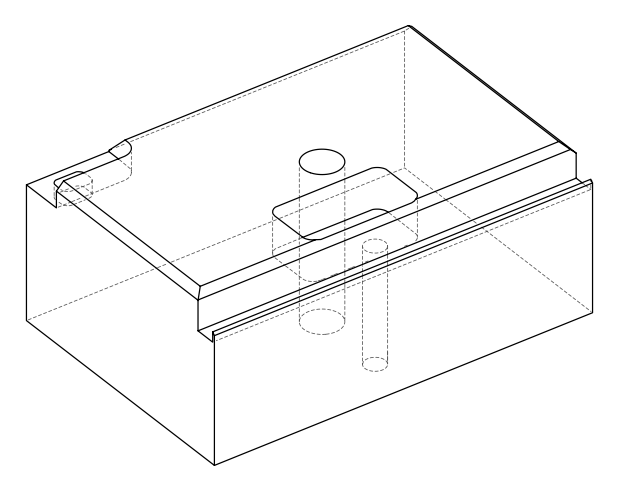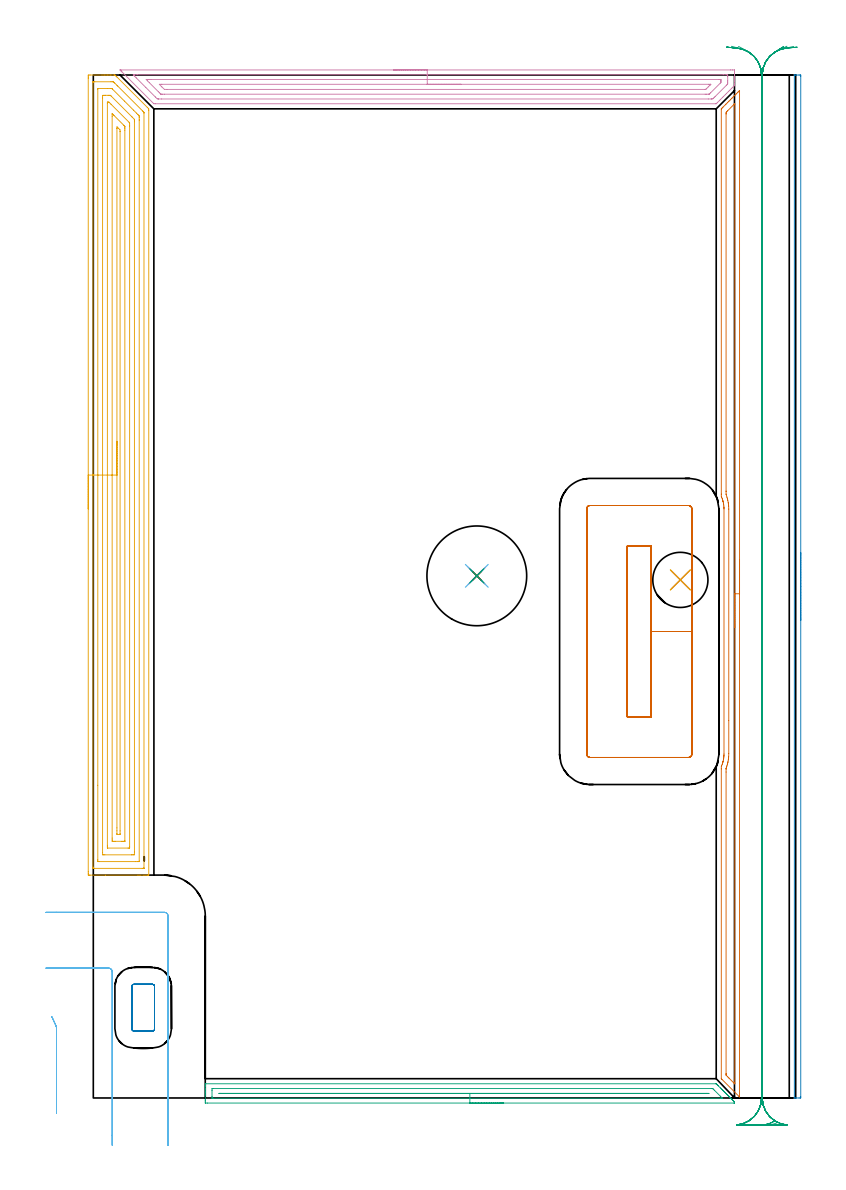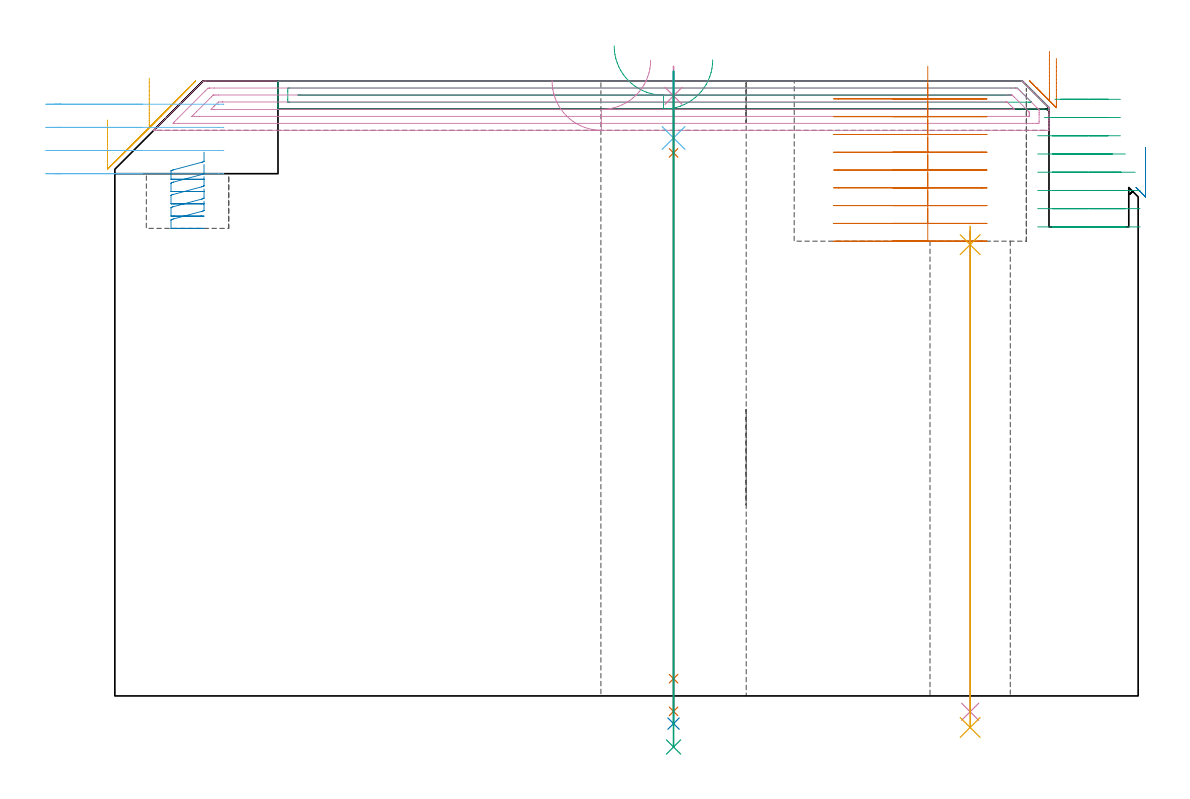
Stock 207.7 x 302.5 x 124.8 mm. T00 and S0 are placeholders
(PLAN: 17 operations, 11 tool changes, 53.6 min)
(1 AREA_MILL | FG_CHAMFER_SURFACE | UGT0205_001 | 4.88 min | 13662 mm3)
(2 AREA_MILL_1 | FG_CHAMFER_SURFACE_1 | UGT0205_001 | 2.57 min | 57501 mm3)
(3 AREA_MILL_2 | FG_CHAMFER_SURFACE_2 | UGT0205_001 | 3.84 min | 2543 mm3)
(4 AREA_MILL_3 | FG_CHAMFER_SURFACE_3 | UGT0205_001 | 5.83 min | 9369 mm3)
(5 AREA_MILL_4 | FG_CHAMFER_SURFACE_4 | UGT0205_001 | 13.34 min | 38522 mm3)
(6 MILL_CORNER_NOTCH_RECTANGULAR | CORNER_NOTCH_RECTANGULAR | UGT0201_105 | Follow Part, ap 5.5, ae 75% | 1.89 min | 39140 mm3)
(7 MILL_RECTANGULAR_POCKET | POCKET_RECTANGULAR_STRAIGHT | NXT0201_012 | Follow Part, ap 4, ae 75% | 7.03 min | 136273 mm3)
(8 MILL_RECTANGULAR_POCKET_1 | POCKET_RECTANGULAR_STRAIGHT_1 | NXT0201_013 | Follow Part, ap 2.5, ae 75% | 0.84 min | 4115 mm3)
(9 MILL_RECTANGULAR_SLOT | SLOT_RECTANGULAR | NXT0201_012 | Follow Part, ap 4, ae 75% | 10.78 min | 91145 mm3)
(10 SPOT_DRILL | STEP1HOLE | NXT0321_9005460120000 | 0.05 min | 182 mm3)
(11 SPOT_DRILL_1 | STEP1HOLE_1 | NXT0321_9005460120000 | 0.04 min | 11 mm3)
(12 DRILL_BLIND_HOLE_INTO_CENTER | STEP1HOLE | UGT0301_196 | 0.06 min | 357 mm3)
(13 GUN_DRILL_THROUGH_HOLE | STEP1HOLE | UGT0307_003 | 0.58 min | 4400 mm3)
(14 SPADE_DRILL_TO_ENLARGE_THROUGH_HOLE | STEP1HOLE | UGT0306_009 | 0.53 min | 28562 mm3)
(15 DRILL_TO_ENLARGE_THROUGH_HOLE | STEP1HOLE | UGT0301_394 | 0.55 min | 51762 mm3)
(16 DRILL_THROUGH_HOLE_INTO_CENTER | STEP1HOLE_1 | NXT0301_065 | 0.4 min | 6367 mm3)
(17 DRILL_TO_ENLARGE_THROUGH_HOLE_1 | STEP1HOLE_1 | UGT0301_287 | 0.41 min | 12849 mm3)
(TOOL UGT0205_001 | Chamfer Mill 20 x 3 x 45 deg. | D20 FL50 Z2)
(TOOL UGT0201_105 | End Mill 22 mm | D22 FL25 Z2)
(TOOL NXT0201_012 | ENDMILL 16mm [2P460-1600-NA 1630] | D16 FL38 Z6)
(TOOL NXT0201_013 | ENDMILL 10mm | D10 FL30 Z4)
(TOOL NXT0321_9005460120000 | NC Spot Drill, 142deg, 12mm, Carbide, Uncoated | D12 PA142 FL30 Z2)
(TOOL UGT0301_196 | Twist Drill 7.7 mm | D7.7 PA118 FL73 Z2)
(TOOL UGT0307_003 | Gun Drill 7 mm | D7 PA130 FL24 Z1)
(TOOL UGT0306_009 | Spade Drill 18.5mm | D18.5 PA132 FL10 Z2)
(TOOL UGT0301_394 | Twist Drill 29.5 mm | D29.5 PA118 FL165 Z2)
(TOOL NXT0301_065 | Carbide Drill 9.4mm [860.1-0940-075A1-MM 2214] | D9.4 PA140 FL98 Z2)
(TOOL UGT0301_287 | Twist Drill 16.3 mm | D16.3 PA118 FL125 Z2)
(OP 1 AREA_MILL)
G17 G21 G94 G90
T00 M6
G54
G17 G0 G90 X191.1 Y159.1 S1061 M3
G43 Z134.8 H0
Z129.4
G94 G1 Y159.062 Z128.528 F250.
Y158.948 Z127.664
Y158.759 Z126.812
Y158.497 Z125.98
Y158.163 Z125.174
Y157.76 Z124.4
Y157.291 Z123.664
Y156.76 Z122.972
Y156.171 Z122.329
Y155.528 Z121.74
Y154.836 Z121.208
Y154.1 Z120.74
Y153.326 Z120.337
Y152.52 Z120.003
Y151.688 Z119.741
Y150.836 Z119.552
Y149.972 Z119.438
Y149.1 Z119.4
X191.099 Y0.463 Z119.401
Y0.439
X191.094 Y0.317 Z119.404
X191.053 Y0.354 Z119.446
X190.937 Y0.463 Z119.561
X185.88 Y5.52 Z124.619
X185.714 Y5.69 Z124.78
X185.704 Y5.705 Z124.789
X185.7 Y5.819 Z124.8
Y97.322
X185.703 Y97.988 Z124.788
X185.741 Y98.093 Z124.756
X185.805 Y98.247 Z124.693
X185.973 Y98.691 Z124.526
X186.12 Y99.139 Z124.378
X186.151 Y99.253 Z124.348
X186.19 Y99.398 Z124.308
X186.23 Y99.554 Z124.265
X186.238 Y99.584 Z124.257
X186.336 Y100.031 Z124.159
X186.407 Y100.447 Z124.092
X186.461 Y100.864 Z124.039
Y100.867
X186.48 Y101.271 Z124.012
X186.487 Y101.369 Z124.009
X186.499 Y101.704 Z124.001
Y174.192 Z124.
X186.492 Y174.423 Z124.007
X186.487 Y174.527 Z124.008
X186.48 Y174.643 Z124.013
X186.461 Y175.036 Z124.039
X186.407 Y175.451 Z124.091
X186.337 Y175.865 Z124.158
X186.333 Y175.881 Z124.161
X186.235 Y176.328 Z124.259
X186.213 Y176.416 Z124.285
X186.19 Y176.504 Z124.309
X186.162 Y176.607 Z124.337
X186.121 Y176.757 Z124.376
X185.97 Y177.219 Z124.53
X185.806 Y177.649 Z124.691
X185.798 Y177.667 Z124.698
X185.74 Y177.812 Z124.756
X185.702 Y177.912 Z124.787
X185.7 Y178.56 Z124.8
Y292.381
X185.704 Y292.496 Z124.789
X185.714 Y292.51 Z124.78
X185.88 Y292.681 Z124.619
X186.027 Y292.827 Z124.472
X186.19 Y292.991 Z124.307
X186.92 Y293.72 Z123.579
X187.074 Y293.875 Z123.423
X187.514 Y294.314 Z122.986
X187.812 Y294.613 Z122.687
X187.958 Y294.76 Z122.539
X188.377 Y295.177 Z122.123
X188.4 Y295.2 Z122.1
X188.705 Y295.505 Z121.794
X188.842 Y295.644 Z121.654
X189.237 Y296.037 Z121.263
X189.334 Y296.134 Z121.166
X189.597 Y296.398 Z120.901
X189.726 Y296.528 Z120.77
X190.097 Y296.897 Z120.403
X190.244 Y297.044 Z120.255
X190.49 Y297.291 Z120.008
X190.61 Y297.412 Z119.886
X190.956 Y297.756 Z119.544
X191.053 Y297.853 Z119.447
X191.088 Y297.886 Z119.412
X191.096 Y297.887 Z119.403
X191.1 Y297.886 Z119.4
Y149.1
X189.686 Z120.814
Y4.48
X189.684 Y4.302 Z120.816
X189.681 Y4.214 Z120.819
X189.68 Y4.186 Z120.82
X189.658 Y4.204 Z120.842
X189.575 Y4.281 Z120.925
X189.37 Y4.48 Z121.13
X187.958 Y5.892 Z122.542
X187.587 Y6.265 Z122.913
X187.207 Y6.654 Z123.293
X187.121 Y6.75 Z123.379
X187.119 Y6.798 Z123.381
X187.116 Y6.904 Z123.384
X187.114 Y7.117 Z123.386
Y7.158
Y96.389
X187.115 Y97.281 Z123.385
X187.116 Y97.322 Z123.384
X187.121 Y97.427 Z123.379
X187.145 Y97.526 Z123.355
X187.203 Y97.704 Z123.297
X187.297 Y97.99 Z123.203
X187.369 Y98.215 Z123.131
X187.502 Y98.676 Z122.998
X187.611 Y99.108 Z122.889
X187.647 Y99.265 Z122.853
X187.673 Y99.395 Z122.827
X187.779 Y100.001 Z122.721
X187.802 Y100.158 Z122.698
X187.845 Y100.502 Z122.655
X187.884 Y100.949 Z122.616
X187.913 Y101.832 Z122.587
X187.914 Y111.606 Z122.586
X187.913 Y174.141 Z122.587
X187.879 Y174.989 Z122.621
X187.874 Y175.073 Z122.626
X187.832 Y175.493 Z122.668
X187.785 Y175.881 Z122.715
X187.771 Y175.976 Z122.729
X187.752 Y176.09 Z122.748
X187.614 Y176.774 Z122.886
X187.499 Y177.238 Z123.001
X187.375 Y177.667 Z123.125
X187.121 Y178.512 Z123.379
X187.12 Y178.56 Z123.38
X187.114 Y179.411 Z123.386
Y179.452
X187.115 Y291. Z123.385
Y291.042
X187.123 Y291.462 Z123.377
X187.331 Y291.675 Z123.169
X187.585 Y291.935 Z122.915
X189.459 Y293.809 Z121.041
X189.55 Y293.898 Z120.95
X189.642 Y293.985 Z120.858
X189.676 Y294.015 Z120.824
X189.685 Y293.762 Z120.815
Y293.72
X189.686 Y149.1 Z120.814
Y148.228 Z120.852
Y147.363 Z120.966
Y146.512 Z121.155
Y145.68 Z121.417
Y144.874 Z121.751
Y144.1 Z122.154
Y143.364 Z122.623
Y142.672 Z123.154
Y142.029 Z123.743
Y141.44 Z124.386
Y140.908 Z125.078
Y140.44 Z125.814
Y140.037 Z126.588
Y139.703 Z127.394
Y139.441 Z128.226
Y139.252 Z129.078
Y139.138 Z129.943
Y139.1 Z130.814
G0 Z134.8
M5
M2
(OP 2 AREA_MILL_1)
G17 G21 G94 G90
T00 M6
G54
G17 G0 G90 X209.2 Y161.25 S1061 M3
G43 Z134.8 H0
Z111.3
G94 G1 Y161.212 Z110.428 F250.
Y161.098 Z109.564
Y160.909 Z108.712
Y160.647 Z107.88
Y160.313 Z107.074
Y159.91 Z106.3
Y159.442 Z105.564
Y158.91 Z104.872
Y158.321 Z104.229
Y157.678 Z103.64
Y156.986 Z103.109
Y156.25 Z102.64
Y155.476 Z102.237
Y154.67 Z101.903
Y153.838 Z101.641
Y152.987 Z101.452
Y152.122 Z101.338
Y151.25 Z101.3
Y0.37
X209.198 Y0.179 Z101.302
X209.191 Y0.003 Z101.305
X209.047 Y0. Z101.45
X208.693 Z101.802
X207.984 Z102.516
X207.706 Z102.793
X207.326 Z103.165
X207.303 Y0.009 Z103.188
X207.3 Y0.179 Z103.2
Y302.321
X207.303 Y302.491 Z103.188
X207.326 Y302.5 Z103.165
X207.706 Z102.794
X207.984 Z102.516
X208.693 Z101.802
X209.047 Z101.449
X209.191 Y302.498 Z101.305
X209.197 Y302.321 Z101.303
X209.2 Y302.065 Z101.3
Y151.25
Y150.378 Z101.338
Y149.514 Z101.452
Y148.662 Z101.641
Y147.83 Z101.903
Y147.024 Z102.237
Y146.25 Z102.64
Y145.514 Z103.109
Y144.822 Z103.64
Y144.179 Z104.229
Y143.59 Z104.872
Y143.059 Z105.564
Y142.59 Z106.3
Y142.187 Z107.074
Y141.853 Z107.88
Y141.591 Z108.712
Y141.402 Z109.564
Y141.288 Z110.428
Y141.25 Z111.3
G0 Z134.8
M5
M2
(OP 3 AREA_MILL_2)
G17 G21 G94 G90
T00 M6
G54
G17 G0 G90 X121.35 Y-1.5 S1061 M3
G43 Z134.8 H0
Z129.1
G94 G1 X121.312 Z128.228 F250.
X121.198 Z127.364
X121.009 Z126.512
X120.747 Z125.68
X120.413 Z124.874
X120.01 Z124.1
X119.542 Z123.364
X119.01 Z122.672
X118.421 Z122.029
X117.778 Z121.44
X117.086 Z120.908
X116.35 Z120.44
X115.576 Z120.037
X114.77 Z119.703
X113.938 Z119.441
X113.087 Z119.252
X112.222 Z119.138
X111.35 Z119.1
X33.706 Y-1.499 Z119.101
X33.107 Y-1.491 Z119.105
X33.104 Y-1.486 Z119.11
X33.1 Y-0.883 Z119.713
Y-0.596 Z120.
Y0.903 Z121.498
Y1.478 Z122.074
Y1.797 Z122.393
Y2.371 Z122.967
Y2.69 Z123.285
Y3.328 Z123.927
Y3.759 Z124.359
X33.107 Y4.142 Z124.733
X33.11 Y4.197 Z124.788
X33.259 Y4.2 Z124.8
X184.086
X184.194 Y4.196 Z124.789
X184.273 Y4.129 Z124.725
X184.373 Y4.03 Z124.625
X184.532 Y3.869 Z124.467
X184.657 Y3.744 Z124.342
X184.819 Y3.583 Z124.178
X185.425 Y2.975 Z123.575
X185.713 Y2.69 Z123.285
X185.871 Y2.53 Z123.128
X185.998 Y2.403 Z123.
X186.159 Y2.243 Z122.838
X186.317 Y2.084 Z122.682
X186.445 Y1.956 Z122.553
X186.606 Y1.797 Z122.392
X186.763 Y1.638 Z122.236
X186.893 Y1.509 Z122.106
X187.052 Y1.35 Z121.945
X187.209 Y1.192 Z121.789
X187.34 Y1.062 Z121.659
X187.499 Y0.903 Z121.498
X187.656 Y0.745 Z121.343
X187.787 Y0.614 Z121.212
X187.946 Y0.457 Z121.052
X188.102 Y0.299 Z120.897
X188.234 Y0.167 Z120.765
X188.392 Y0.01 Z120.605
X188.548 Y-0.147 Z120.451
X188.681 Y-0.28 Z120.318
X188.839 Y-0.437 Z120.159
X188.994 Y-0.593 Z120.004
X189.128 Y-0.727 Z119.871
X189.286 Y-0.883 Z119.712
X189.441 Y-1.041 Z119.556
X189.531 Y-1.137 Z119.46
X189.57 Y-1.236 Z119.363
X189.596 Y-1.33 Z119.269
X189.597 Y-1.335 Z119.264
X189.593 Y-1.493 Z119.107
X189.524 Y-1.497 Z119.103
X189.441 Y-1.5 Z119.1
X111.35
Y-0.086 Z120.514
X35.491 Y-0.085 Z120.515
X35.395 Y-0.084 Z120.516
X35.204 Y-0.079 Z120.521
X35.109 Y-0.074 Z120.526
X35.106 Y-0.045 Z120.555
X35.104 Y0.01 Z120.61
X35.1 Y0.401 Z121.001
X35.102 Y2.186 Z122.786
X35.11 Y2.69 Z123.29
X35.117 Y2.779 Z123.379
X35.299 Y2.783 Z123.383
X35.395 Y2.785 Z123.385
X182.747
X183.157 Y2.779 Z123.379
X183.19 Y2.75 Z123.35
X183.256 Y2.69 Z123.29
X183.64 Y2.31 Z122.91
X185.425 Y0.526 Z121.126
X185.936 Y0.01 Z120.61
X186.008 Y-0.066 Z120.534
X186.018 Y-0.079 Z120.521
X185.935 Y-0.081 Z120.519
X185.808 Y-0.084 Z120.516
X185.616 Y-0.086 Z120.514
X185.52
X111.35
Y1.328 Z121.928
X37.742 Y1.329 Z121.929
X37.319 Y1.333 Z121.933
X37.275 Y1.336 Z121.936
X37.15 Y1.351 Z121.951
X37.234 Y1.364 Z121.964
X37.275 Y1.366 Z121.966
X37.7 Y1.371 Z121.971
X37.743
X181.43
X181.855 Y1.364 Z121.964
X182.066 Y1.349 Z121.949
X181.897 Y1.334 Z121.934
X181.855 Y1.332 Z121.932
X181.429 Y1.329 Z121.929
X111.35 Y1.328 Z121.928
X110.478 Z121.966
X109.614 Z122.08
X108.762 Z122.269
X107.93 Z122.532
X107.124 Z122.865
X106.35 Z123.268
X105.614 Z123.737
X104.922 Z124.268
X104.279 Z124.857
X103.69 Z125.501
X103.158 Z126.193
X102.69 Z126.928
X102.287 Z127.702
X101.953 Z128.508
X101.691 Z129.34
X101.502 Z130.192
X101.388 Z131.057
X101.35 Z131.928
G0 Z134.8
M5
M2
(OP 4 AREA_MILL_3)
G17 G21 G94 G90
T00 M6
G54
G17 G0 G90 X88.75 Y304. S1061 M3
G43 Z134.8 H0
Z124.8
G94 G1 X88.788 Z123.928 F250.
X88.902 Z123.064
X89.091 Z122.212
X89.353 Z121.38
X89.687 Z120.574
X90.09 Z119.8
X90.558 Z119.064
X91.09 Z118.372
X91.679 Z117.729
X92.322 Z117.14
X93.014 Z116.609
X93.75 Z116.14
X94.524 Z115.737
X95.33 Z115.403
X96.162 Z115.141
X97.014 Z114.952
X97.878 Z114.838
X98.75 Z114.8
X188.423
X188.982 Y303.998 Z114.802
X189.533 Y303.993 Z114.803
X189.592 Y303.991 Z114.805
X189.6 Y303.444 Z115.351
Y303.171 Z115.624
Y302.556 Z116.239
Y302.008 Z116.788
Y301.667 Z117.129
Y301.119 Z117.677
Y300.778 Z118.017
Y299.957 Z118.842
Y299.889 Z118.91
Y299.478 Z119.32
X189.598 Y299.444 Z119.354
X189.596 Y299.407 Z119.39
X189.577 Y299.38 Z119.418
X189.44 Y299.239 Z119.56
X188.966 Y298.766 Z120.034
X188.757 Y298.556 Z120.241
X188.091 Y297.891 Z120.909
X187.868 Y297.667 Z121.13
X187.215 Y297.015 Z121.784
X186.98 Y296.778 Z122.018
X186.34 Y296.14 Z122.66
X186.301 Y296.101 Z122.698
X186.091 Y295.889 Z122.907
X185.465 Y295.264 Z123.535
X185.408 Y295.208 Z123.592
X185.202 Y295. Z123.796
X184.589 Y294.389 Z124.411
X184.515 Y294.314 Z124.485
X184.24 Y294.043 Z124.752
X184.195 Y294.004 Z124.789
X184.068 Y294. Z124.8
X18.346
X17.899 Y294.006 Z124.792
X17.835 Y294.064 Z124.734
X8.454 Y303.444 Z115.352
X8.27 Y303.63 Z115.17
X8.221 Y303.679 Z115.121
X8.01 Y303.889 Z114.909
X7.923 Y303.98 Z114.818
X7.917 Y303.994 Z114.803
X7.923 Y303.999 Z114.799
X8.146 Y304. Z114.8
X98.75
Y302.586 Z116.214
X186.271
X187.166 Y302.585 Z116.215
X187.195 Y302.583 Z116.217
X187.59 Y302.556 Z116.244
X187.598 Y302.155 Z116.645
X187.6 Y300.778 Z118.022
X187.598 Y300.376 Z118.424
X187.59 Y299.889 Z118.911
X187.581 Y299.842 Z118.958
X187.546 Y299.802 Z118.998
X187.49 Y299.742 Z119.058
X187.417 Y299.667 Z119.133
X187.195 Y299.444 Z119.356
X183.853 Y296.103 Z122.697
X183.621 Y295.871 Z122.929
X183.405 Y295.66 Z123.14
X183.183 Y295.444 Z123.356
X182.756 Y295.416 Z123.384
X182.728 Y295.415 Z123.385
X181.865 Y295.414 Z123.386
X20.163
X19.268 Y295.416 Z123.384
X19.239 Y295.417 Z123.383
X18.917 Y295.444 Z123.356
X18.346 Y296.006 Z122.794
X15.512 Y298.837 Z119.963
X12.683 Y301.667 Z117.133
X12.092 Y302.261 Z116.539
X11.806 Y302.556 Z116.244
X12.065 Y302.583 Z116.217
X12.092 Y302.584 Z116.216
X12.955 Y302.586 Z116.214
X98.75
Y301.172 Z117.628
X185.013 Y301.171 Z117.629
X185.408 Y301.169 Z117.631
X185.539 Y301.167 Z117.633
X185.579 Y301.165 Z117.635
X185.59 Y301.096 Z117.704
X185.595 Y300.969 Z117.831
X185.598 Y300.778 Z118.022
Y300.589 Z118.211
X185.59 Y300.396 Z118.404
X185.582 Y300.293 Z118.507
X185.537 Y300.244 Z118.556
X185.408 Y300.108 Z118.692
X182.522 Y297.222 Z121.578
X182.175 Y296.884 Z121.916
X182.125 Y296.836 Z121.964
X182.032 Y296.834 Z121.966
X181.835 Y296.831 Z121.969
X181.336 Y296.829 Z121.971
X180.941 Z121.972
X21.026 Z121.971
X20.527 Y296.83 Z121.97
X20.132 Y296.833 Z121.967
X20.003 Y296.835 Z121.965
X19.964 Y296.847 Z121.953
X19.928 Y296.878 Z121.922
X19.857 Y296.946 Z121.854
X19.577 Y297.222 Z121.578
X19.239 Y297.56 Z121.24
X16.559 Y300.24 Z118.56
X16.023 Y300.778 Z118.022
X15.666 Y301.14 Z117.66
X15.65 Y301.165 Z117.635
X15.666 Y301.166 Z117.634
X16.165 Y301.17 Z117.63
X16.559 Y301.171 Z117.629
X17.057
X98.75 Y301.172 Z117.628
Y299.757 Z119.043
X181.967
X182.457 Y299.756 Z119.044
X182.535 Y299.754 Z119.046
X182.585 Y299.751 Z119.049
X182.589 Y299.749 Z119.051
X182.58 Y299.738 Z119.062
X182.489 Y299.64 Z119.16
X182.383 Y299.532 Z119.268
X182.289 Y299.437 Z119.363
X181.852 Y299. Z119.8
X181.396 Y298.547 Z120.253
X181.242 Y298.396 Z120.404
X181.116 Y298.277 Z120.523
X181.079 Y298.249 Z120.551
X181.036 Y298.247 Z120.553
X180.941 Y298.244 Z120.556
X180.808 Y298.243 Z120.557
X21.919
X21.786 Y298.244 Z120.556
X21.026 Y298.25 Z120.55
X20.252 Y299. Z119.8
X20.132 Y299.119 Z119.681
X19.518 Y299.75 Z119.05
X20.132 Y299.756 Z119.044
X20.265 Y299.757 Z119.043
X98.75
X99.622 Z119.081
X100.486 Z119.195
X101.338 Z119.383
X102.17 Z119.646
X102.976 Z119.98
X103.75 Z120.382
X104.486 Z120.851
X105.178 Z121.382
X105.821 Z121.972
X106.41 Z122.615
X106.942 Z123.307
X107.41 Z124.043
X107.813 Z124.816
X108.147 Z125.622
X108.409 Z126.454
X108.598 Z127.306
X108.712 Z128.171
X108.75 Z129.043
G0 Z134.8
M5
M2
(OP 5 AREA_MILL_4)
G17 G21 G94 G90
T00 M6
G54
G17 G0 G90 X-1.5 Y174.2 S1061 M3
G43 Z134.8 H0
Z116.9
G94 G1 Y174.238 Z116.028 F250.
Y174.352 Z115.164
Y174.541 Z114.312
Y174.803 Z113.48
Y175.137 Z112.674
Y175.54 Z111.9
Y176.008 Z111.164
Y176.54 Z110.472
Y177.129 Z109.829
Y177.772 Z109.24
Y178.464 Z108.709
Y179.2 Z108.24
Y179.974 Z107.837
Y180.78 Z107.503
Y181.612 Z107.241
Y182.463 Z107.052
Y183.328 Z106.938
Y184.2 Z106.9
Y301.542
X-1.499 Y301.905 Z106.901
X-1.494 Y302.428 Z106.903
X-1.491 Y302.492 Z106.906
X-0.974 Y302.5 Z107.422
X2.573 Z110.967
X3.163 Z111.56
X3.46 Z111.856
X4.05 Z112.446
X4.346 Z112.742
X4.94 Z113.339
X5.233 Z113.632
X6.113 Z114.513
X6.341 Z114.741
X6.401 Y302.499 Z114.799
X6.563 Y302.338 Z114.96
X6.699 Y302.202 Z115.097
X6.972 Y301.928 Z115.372
X15.952 Y292.949 Z124.35
X16.284 Y292.616 Z124.684
X16.318 Y292.582 Z124.718
X16.394 Y292.495 Z124.792
X16.4 Y292.096 Z124.8
Y66.049
X16.397 Y65.91 Z124.788
X16.374 Y65.907 Z124.765
X16.048 Y65.9 Z124.447
X15.581 Z123.98
X14.987 Z123.382
X13.804 Z122.201
X13.214 Z121.608
X3.607 Z112.004
X-0.974 Y65.901 Z107.423
X-1.196 Y65.903 Z107.201
X-1.491 Y65.908 Z106.906
X-1.494 Y65.972 Z106.903
X-1.499 Y66.495 Z106.901
X-1.5 Y67.024 Z106.9
Y184.2
X-0.086 Z108.314
X-0.085 Y300.344 Z108.315
X-0.084 Y300.455 Z108.316
X-0.082 Y300.481 Z108.318
X-0.08 Y300.488 Z108.32
X-0.06 Y300.491 Z108.34
X0.047 Y300.495 Z108.447
X0.423 Y300.5 Z108.823
X5.233 Y300.499 Z113.633
X5.747 Y300.496 Z114.147
X5.93 Y300.49 Z114.33
X6.12 Y300.319 Z114.52
X6.326 Y300.122 Z114.726
X7.007 Y299.444 Z115.407
X7.221 Y299.23 Z115.621
X14.61 Y291.839 Z123.01
X14.781 Y291.664 Z123.181
X14.918 Y291.52 Z123.318
X14.979 Y291.451 Z123.379
X14.98 Y291.428 Z123.38
X14.986 Y291.206 Z123.386
X14.985 Y68.056 Z123.385
X14.984 Y67.945 Z123.384
X14.982 Y67.919 Z123.382
X14.98 Y67.912 Z123.38
X14.96 Y67.909 Z123.36
X14.853 Y67.905 Z123.253
X14.477 Y67.9 Z122.877
X0.288 Z108.688
X0.051 Y67.903 Z108.451
X-0.037 Y67.907 Z108.363
X-0.071 Y67.909 Z108.329
X-0.079 Y67.947 Z108.321
X-0.082 Y68.056 Z108.318
X-0.086 Y68.277 Z108.314
Y184.2
X1.328 Z109.728
X1.329 Y298.338 Z109.729
X1.33 Y298.428 Z109.73
X1.333 Y298.472 Z109.733
X1.334 Y298.486 Z109.734
X1.365 Y298.49 Z109.765
X1.527 Y298.498 Z109.927
X4.185 Y298.5 Z112.585
X5.072 Z113.472
X5.233 Y298.498 Z113.633
X5.394 Y298.494 Z113.794
X5.499 Y298.49 Z113.899
X5.553 Y298.441 Z113.953
X5.661 Y298.338 Z114.061
X9.23 Y294.771 Z117.63
X11.905 Y292.096 Z120.305
X12.796 Y291.205 Z121.196
X13.214 Y290.784 Z121.614
X13.448 Y290.545 Z121.848
X13.562 Y290.427 Z121.962
X13.565 Y290.313 Z121.965
X13.569 Y289.956 Z121.969
X13.571 Y289.421 Z121.971
Y289.062
Y70.062
X13.569 Y69.972 Z121.969
X13.567 Y69.928 Z121.967
X13.566 Y69.914 Z121.966
X13.535 Y69.91 Z121.935
X13.373 Y69.902 Z121.773
X13.214 Y69.901 Z121.614
X12.488 Y69.9 Z120.888
X1.686 Y69.901 Z110.086
X1.525 Y69.902 Z109.925
X1.418 Y69.906 Z109.818
X1.338 Y69.91 Z109.738
X1.336 Y69.943 Z109.736
X1.333 Y70.062 Z109.733
X1.329 Y70.42 Z109.729
Y92.479
X1.328 Y184.2 Z109.728
X2.743 Z111.143
Y295.663
X2.747 Y296.38 Z111.147
X2.749 Y296.478 Z111.149
X2.836 Y296.49 Z111.236
X3.044 Y296.495 Z111.444
X3.46 Y296.5 Z111.86
X3.514 Z111.914
X4.401 Z112.801
X4.817 Y296.498 Z113.217
X5.025 Y296.493 Z113.425
X5.049 Y296.49 Z113.449
X5.081 Y296.464 Z113.481
X5.139 Y296.41 Z113.539
X5.233 Y296.318 Z113.633
X11.44 Y290.11 Z119.84
X12.121 Y289.421 Z120.521
X12.15 Y289.372 Z120.55
X12.153 Y289.33 Z120.553
X12.156 Y289.241 Z120.556
X12.157 Y289.061 Z120.557
Y288.7
Y72.737
X12.153 Y72.02 Z120.553
X12.151 Y71.922 Z120.551
X12.064 Y71.91 Z120.464
X11.856 Y71.905 Z120.256
X11.44 Y71.9 Z119.84
X11.386 Z119.786
X3.405 Z111.805
X3.024 Y71.904 Z111.424
X2.834 Y71.909 Z111.234
X2.75 Y71.914 Z111.15
X2.748 Y71.977 Z111.148
X2.743 Y72.566 Z111.143
Y184.2
X4.157 Z112.557
Y294.07
X4.158 Y294.261 Z112.558
X4.161 Y294.387 Z112.561
X4.164 Y294.481 Z112.564
X4.193 Y294.49 Z112.593
X4.346 Y294.492 Z112.746
X4.551 Y294.49 Z112.951
X4.616 Y294.474 Z113.016
X4.671 Y294.423 Z113.071
X4.782 Y294.317 Z113.182
X5.222 Y293.88 Z113.622
X10.572 Y288.529 Z118.972
X10.736 Y288.346 Z119.136
X10.742 Y287.638 Z119.142
X10.743 Y287.448 Z119.143
Y74.33
X10.742 Y74.139 Z119.142
X10.739 Y74.013 Z119.139
X10.736 Y73.919 Z119.136
X10.707 Y73.91 Z119.107
X10.554 Y73.905 Z118.954
X10.283 Y73.901 Z118.683
X4.258 Y73.9 Z112.658
X4.204 Y73.902 Z112.604
X4.175 Y73.906 Z112.575
X4.164 Y73.908 Z112.564
X4.163 Y73.95 Z112.563
X4.158 Y74.33 Z112.558
X4.157 Y74.52 Z112.557
Y74.711
Y184.2
X5.571 Z113.971
Y290.313
X5.573 Y290.863 Z113.973
X5.576 Y291.047 Z113.976
X5.577 Y291.063 Z113.977
X5.642 Y291.002 Z114.042
X5.758 Y290.892 Z114.158
X5.902 Y290.75 Z114.302
X6.12 Y290.533 Z114.52
X9.013 Y287.638 Z117.413
X9.249 Y287.395 Z117.649
X9.314 Y287.326 Z117.714
X9.322 Y287.291 Z117.722
X9.325 Y287.224 Z117.725
X9.328 Y287.087 Z117.728
X9.329 Y286.746 Z117.729
Y286.194
X9.328 Y76.028 Z117.728
X9.327 Y75.959 Z117.727
X9.325 Y75.926 Z117.725
X9.323 Y75.915 Z117.723
X9.314 Y75.91 Z117.714
X9.179 Y75.903 Z117.579
X8.78 Y75.901 Z117.18
X8.295 Y75.9 Z116.695
X6.521 Z114.921
X6.12 Y75.901 Z114.52
X5.63 Y75.904 Z114.03
X5.586 Y75.91 Z113.986
X5.578 Y75.957 Z113.978
X5.575 Y76.304 Z113.975
X5.572 Y76.855 Z113.972
X5.571 Y184.2 Z113.971
X6.985 Z115.385
X6.986 Y286.746 Z115.386
Y286.766
X7.007 Y287.184 Z115.407
X7.451 Y286.746 Z115.851
X7.893 Y286.297 Z116.293
X7.913 Y285.854 Z116.313
X7.914 Y285.834 Z116.314
X7.915 Y78.979 Z116.315
X7.913 Y78.087 Z116.313
X7.912 Y78.068 Z116.312
X7.893 Y77.91 Z116.293
X7.188 Y77.905 Z115.588
X7.007 Y77.91 Z115.407
X6.988 Y78.087 Z115.388
X6.987 Y78.107 Z115.387
X6.985 Y79. Z115.385
Y79.871
Y184.2
Y185.072 Z115.423
Y185.936 Z115.537
Y186.788 Z115.726
Y187.62 Z115.988
Y188.426 Z116.322
Y189.2 Z116.725
Y189.936 Z117.194
Y190.628 Z117.725
Y191.271 Z118.314
Y191.86 Z118.957
Y192.391 Z119.65
Y192.86 Z120.385
Y193.263 Z121.159
Y193.597 Z121.965
Y193.859 Z122.797
Y194.048 Z123.649
Y194.162 Z124.514
Y194.2 Z125.385
G0 Z134.8
M5
M2
(OP 6 MILL_CORNER_NOTCH_RECTANGULAR)
G17 G21 G94 G90
T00 M6
G54
G17 G0 G90 X-10.9 Y-4.48 S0 M3
G43 Z134.8 H0
Z120.1
G94 G1 Y-1.48 F250.
Y20.819 F500.
G3 X-11. Y21.273 R1.1
G1 X-12.25 Y24. F250.
G0 Z134.8
X5.6 Y-14.
Z120.1
G1 Y-11.
Y37.304 F500.
G3 X4.504 Y38.4 R1.1
G1 X-11.
X-14. F250.
G0 Z134.8
X22.1 Y-14.
Z120.1
G1 Y-11.
Y53.804 F500.
G3 X21.004 Y54.9 R1.1
G1 X-11.
X-14. F250.
G0 Z134.8
X-10.9 Y-4.48
Z115.4
G1 Y-1.48
Y20.819 F500.
G3 X-11. Y21.273 R1.1
G1 X-12.25 Y24. F250.
G0 Z134.8
X5.6 Y-14.
Z115.4
G1 Y-11.
Y37.304 F500.
G3 X4.504 Y38.4 R1.1
G1 X-11.
X-14. F250.
G0 Z134.8
X22.1 Y-14.
Z115.4
G1 Y-11.
Y53.804 F500.
G3 X21.004 Y54.9 R1.1
G1 X-11.
X-14. F250.
G0 Z134.8
X-10.9 Y-4.48
Z110.7
G1 Y-1.48
Y20.819 F500.
G3 X-11. Y21.273 R1.1
G1 X-12.25 Y24. F250.
G0 Z134.8
X5.6 Y-14.
Z110.7
G1 Y-11.
Y37.304 F500.
G3 X4.504 Y38.4 R1.1
G1 X-11.
X-14. F250.
G0 Z134.8
X22.1 Y-14.
Z110.7
G1 Y-11.
Y53.804 F500.
G3 X21.004 Y54.9 R1.1
G1 X-11.
X-14. F250.
G0 Z134.8
X-10.9 Y-4.48
Z106.
G1 Y-1.48
Y20.819 F500.
G3 X-11. Y21.273 R1.1
G1 X-12.25 Y24. F250.
G0 Z134.8
X5.6 Y-14.
Z106.
G1 Y-11.
Y37.304 F500.
G3 X4.504 Y38.4 R1.1
G1 X-11.
X-14. F250.
G0 Z134.8
X22.1 Y-14.
Z106.
G1 Y-11.
Y53.804 F500.
G3 X21.004 Y54.9 R1.1
G1 X-11.
X-14. F250.
G0 Z134.8
M5
M2
(OP 7 MILL_RECTANGULAR_POCKET)
G17 G21 G94 G90
T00 M6
G54
G17 G0 G90 X165. Y113.277 S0 M3
G43 Z134.8 H1
Z127.8
G94 G1 Y137.95 Z121.189 F250.
Y163.2 F500.
X157.9
Y112.7
X165.
Y137.95
X177.
Y174.2
G3 X176. Y175.2 R1.
G1 X146.9
G3 X145.9 Y174.2 R1.
G1 Y101.7
G3 X146.9 Y100.7 R1.
G1 X176.
G3 X177. Y101.7 R1.
G1 Y137.95
Y138.95
G0 X165. Y113.277 Z124.189
G1 Y137.95 Z117.578 F250.
Y163.2 F500.
X157.9
Y112.7
X165.
Y137.95
X177.
Y174.2
G3 X176. Y175.2 R1.
G1 X146.9
G3 X145.9 Y174.2 R1.
G1 Y101.7
G3 X146.9 Y100.7 R1.
G1 X176.
G3 X177. Y101.7 R1.
G1 Y137.95
Y138.95
G0 X165. Y113.277 Z120.578
G1 Y137.95 Z113.967 F250.
Y163.2 F500.
X157.9
Y112.7
X165.
Y137.95
X177.
Y174.2
G3 X176. Y175.2 R1.
G1 X146.9
G3 X145.9 Y174.2 R1.
G1 Y101.7
G3 X146.9 Y100.7 R1.
G1 X176.
G3 X177. Y101.7 R1.
G1 Y137.95
Y138.95
G0 X165. Y113.277 Z116.967
G1 Y137.95 Z110.355 F250.
Y163.2 F500.
X157.9
Y112.7
X165.
Y137.95
X177.
Y174.2
G3 X176. Y175.2 R1.
G1 X146.9
G3 X145.9 Y174.2 R1.
G1 Y101.7
G3 X146.9 Y100.7 R1.
G1 X176.
G3 X177. Y101.7 R1.
G1 Y137.95
Y138.95
G0 X165. Y113.277 Z113.355
G1 Y137.95 Z106.744 F250.
Y163.2 F500.
X157.9
Y112.7
X165.
Y137.95
X177.
Y174.2
G3 X176. Y175.2 R1.
G1 X146.9
G3 X145.9 Y174.2 R1.
G1 Y101.7
G3 X146.9 Y100.7 R1.
G1 X176.
G3 X177. Y101.7 R1.
G1 Y137.95
Y138.95
G0 X165. Y113.277 Z109.744
G1 Y137.95 Z103.133 F250.
Y163.2 F500.
X157.9
Y112.7
X165.
Y137.95
X177.
Y174.2
G3 X176. Y175.2 R1.
G1 X146.9
G3 X145.9 Y174.2 R1.
G1 Y101.7
G3 X146.9 Y100.7 R1.
G1 X176.
G3 X177. Y101.7 R1.
G1 Y137.95
Y138.95
G0 X165. Y113.277 Z106.133
G1 Y137.95 Z99.522 F250.
Y163.2 F500.
X157.9
Y112.7
X165.
Y137.95
X177.
Y174.2
G3 X176. Y175.2 R1.
G1 X146.9
G3 X145.9 Y174.2 R1.
G1 Y101.7
G3 X146.9 Y100.7 R1.
G1 X176.
G3 X177. Y101.7 R1.
G1 Y137.95
Y138.95
G0 X165. Y113.277 Z102.522
G1 Y137.95 Z95.911 F250.
Y163.2 F500.
X157.9
Y112.7
X165.
Y137.95
X177.
Y174.2
G3 X176. Y175.2 R1.
G1 X146.9
G3 X145.9 Y174.2 R1.
G1 Y101.7
G3 X146.9 Y100.7 R1.
G1 X176.
G3 X177. Y101.7 R1.
G1 Y137.95
Y138.95
G0 X165. Y113.277 Z98.911
G1 Y137.95 Z92.3 F250.
Y163.2 F500.
X157.9
Y112.7
X165.
Y137.95
X177.
Y174.2
G3 X176. Y175.2 R1.
G1 X146.9
G3 X145.9 Y174.2 R1.
G1 Y101.7
G3 X146.9 Y100.7 R1.
G1 X176.
G3 X177. Y101.7 R1.
G1 Y137.95
Y138.95
G0 Z134.8
M5
M2
(OP 8 MILL_RECTANGULAR_POCKET_1)
G17 G21 G94 G90
T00 M6
G54
G17 G0 G90 X18.1 Y26.198 S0 M3
G43 Z134.8 H0
Z110.358
G94 G1 Y33. Z108.536 F250.
Y33.078 Z108.515
X18.043 Y33.267 Z108.462
X17.928 Y33.428 Z108.409
X17.767 Y33.543 Z108.356
X17.578 Y33.6 Z108.303
X11.922 Z106.787
X11.733 Y33.543 Z106.734
X11.572 Y33.428 Z106.681
X11.457 Y33.267 Z106.629
X11.4 Y33.078 Z106.576
Y33. Z106.555
Y26.7 Z104.867
Y20.4 F500.
G3 X12. Y19.8 R0.6
G1 X17.5
G3 X18.1 Y20.4 R0.6
G1 Y33.
G3 X17.5 Y33.6 R0.6
G1 X12.
G3 X11.4 Y33. R0.6
G1 Y26.7
Y25.7
G0 X18.1 Y26.198 Z107.867
G1 Y33. Z106.044 F250.
Y33.078 Z106.023
X18.043 Y33.267 Z105.97
X17.928 Y33.428 Z105.917
X17.767 Y33.543 Z105.864
X17.578 Y33.6 Z105.811
X11.922 Z104.296
X11.733 Y33.543 Z104.243
X11.572 Y33.428 Z104.19
X11.457 Y33.267 Z104.137
X11.4 Y33.078 Z104.084
Y33. Z104.063
Y26.7 Z102.375
Y20.4 F500.
G3 X12. Y19.8 R0.6
G1 X17.5
G3 X18.1 Y20.4 R0.6
G1 Y33.
G3 X17.5 Y33.6 R0.6
G1 X12.
G3 X11.4 Y33. R0.6
G1 Y26.7
Y25.7
G0 X18.1 Y26.198 Z105.375
G1 Y33. Z103.552 F250.
Y33.078 Z103.531
X18.043 Y33.267 Z103.478
X17.928 Y33.428 Z103.425
X17.767 Y33.543 Z103.372
X17.578 Y33.6 Z103.319
X11.922 Z101.804
X11.733 Y33.543 Z101.751
X11.572 Y33.428 Z101.698
X11.457 Y33.267 Z101.645
X11.4 Y33.078 Z101.592
Y33. Z101.571
Y26.7 Z99.883
Y20.4 F500.
G3 X12. Y19.8 R0.6
G1 X17.5
G3 X18.1 Y20.4 R0.6
G1 Y33.
G3 X17.5 Y33.6 R0.6
G1 X12.
G3 X11.4 Y33. R0.6
G1 Y26.7
Y25.7
G0 X18.1 Y26.198 Z102.883
G1 Y33. Z101.061 F250.
Y33.078 Z101.04
X18.043 Y33.267 Z100.987
X17.928 Y33.428 Z100.934
X17.767 Y33.543 Z100.881
X17.578 Y33.6 Z100.828
X11.922 Z99.313
X11.733 Y33.543 Z99.26
X11.572 Y33.428 Z99.207
X11.457 Y33.267 Z99.154
X11.4 Y33.078 Z99.101
Y33. Z99.08
Y26.7 Z97.392
Y20.4 F500.
G3 X12. Y19.8 R0.6
G1 X17.5
G3 X18.1 Y20.4 R0.6
G1 Y33.
G3 X17.5 Y33.6 R0.6
G1 X12.
G3 X11.4 Y33. R0.6
G1 Y26.7
Y25.7
G0 X18.1 Y26.198 Z100.392
G1 Y33. Z98.569 F250.
Y33.078 Z98.548
X18.043 Y33.267 Z98.495
X17.928 Y33.428 Z98.442
X17.767 Y33.543 Z98.389
X17.578 Y33.6 Z98.336
X11.922 Z96.821
X11.733 Y33.543 Z96.768
X11.572 Y33.428 Z96.715
X11.457 Y33.267 Z96.662
X11.4 Y33.078 Z96.609
Y33. Z96.588
Y26.7 Z94.9
Y20.4 F500.
G3 X12. Y19.8 R0.6
G1 X17.5
G3 X18.1 Y20.4 R0.6
G1 Y33.
G3 X17.5 Y33.6 R0.6
G1 X12.
G3 X11.4 Y33. R0.6
G1 Y26.7
Y25.7
G0 Z134.8
M5
M2
(OP 9 MILL_RECTANGULAR_SLOT)
G17 G21 G94 G90
T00 M6
G54
G17 G0 G90 X190.798 Y310.96 S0 M3
G43 Z134.8 H1
Z121.1
G94 G1 X193.432 Y309.523 F250.
G2 X197.6 Y302.5 R8. F500.
G1 Y0.
G2 X192. Y-7.631 R8.
G1 X191.992 Y-7.66
G3 X194.299 Y-8. R8.
G1 X197.3
G3 X201.55 Y-6.778 R8.
G2 X197.8 Y0. R8.
G1 Y302.5
G2 X201.55 Y309.278 R8.
G1 X204.092 Y310.871 F250.
G0 X188.676 Y310.994 Z117.4
G1 X191.582 Y310.25
G2 X197.6 Y302.5 R8. F500.
G1 Y0.
G2 X190.292 Y-7.97 R8.
G1 Y-8.
X197.3
G3 X201.55 Y-6.778 R8.
G2 X197.8 Y0. R8.
G1 Y302.5
G2 X201.55 Y309.278 R8.
G1 X204.092 Y310.871 F250.
G0 X187.303 Y310.73 Z113.7
G1 X190.292 Y310.47
G2 X197.6 Y302.5 R8. F500.
G1 Y0.
G2 X190.292 Y-7.97 R8.
G1 Y-8.
X197.3
G3 X201.55 Y-6.778 R8.
G2 X197.8 Y0. R8.
G1 Y302.5
G2 X201.55 Y309.278 R8.
G1 X204.092 Y310.871 F250.
G0 X187.303 Y310.73 Z110.
G1 X190.292 Y310.47
G2 X197.6 Y302.5 R8. F500.
G1 Y0.
G2 X190.292 Y-7.97 R8.
G1 Y-8.
X199.
G3 X202.4 Y-7.242 R8.
G2 X197.8 Y0. R8.
G1 Y302.5
G2 X202.4 Y309.742 R8.
G1 X205.116 Y311.017 F250.
G0 X187.303 Y310.73 Z106.3
G1 X190.292 Y310.47
G2 X197.6 Y302.5 R8. F500.
G1 Y0.
G2 X190.292 Y-7.97 R8.
G1 Y-8.
X202.7
G3 X204.178 Y-7.862 R8.
G1 X204.173 Y-7.833
G2 X197.8 Y0. R8.
G1 Y302.5
G2 X204.173 Y310.333 R8.
G1 X207.11 Y310.943 F250.
G0 X187.303 Y310.73 Z102.6
G1 X190.292 Y310.47
G2 X197.6 Y302.5 R8. F500.
G1 Y0.
G2 X190.292 Y-7.97 R8.
G1 Y-8.
X205.108
Y-7.97
G2 X197.8 Y0. R8.
G1 Y302.5
G2 X205.108 Y310.47 R8.
G1 X208.097 Y310.73 F250.
G0 X187.303 Z98.9
G1 X190.292 Y310.47
G2 X197.6 Y302.5 R8. F500.
G1 Y0.
G2 X190.292 Y-7.97 R8.
G1 Y-8.
X205.108
Y-7.97
G2 X197.8 Y0. R8.
G1 Y302.5
G2 X205.108 Y310.47 R8.
G1 X208.097 Y310.73 F250.
G0 X187.303 Z95.2
G1 X190.292 Y310.47
G2 X197.6 Y302.5 R8. F500.
G1 Y0.
G2 X190.292 Y-7.97 R8.
G1 Y-8.
X205.108
Y-7.97
G2 X197.8 Y0. R8.
G1 Y302.5
G2 X205.108 Y310.47 R8.
G1 X208.097 Y310.73 F250.
G0 Z134.8
M5
M2
(OP 10 SPOT_DRILL)
G17 G21 G94 G90
T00 M6
G54
G17 G0 G90 X113.4 Y154.4 S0 M3
G43 Z134.8 H0
G94 G81 G98 Z121.8 F250. R127.8
G80
M5
M2
(OP 11 SPOT_DRILL_1)
G17 G21 G94 G90
T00 M6
G54
G17 G0 G90 X173.6 Y153.2 S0 M3
G43 Z134.8 H0
G94 G81 G98 Z91.598 F250. R95.3
G80
M5
M2
(OP 12 DRILL_BLIND_HOLE_INTO_CENTER)
G17 G21 G94 G90
T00 M6
G54
G17 G0 G90 X113.4 Y154.4 S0 M3
G43 Z134.8 H0
G94 G81 G98 Z113.25 F250. R126.8
G80
M5
M2
(OP 13 GUN_DRILL_THROUGH_HOLE)
G17 G21 G94 G90
T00 M6
G54
G17 G0 G90 X113.4 Y154.4 M8
G43 Z134.8 H0
Z122.433
S716 M3
G94 G1 Z110.221 F125. M26
G4 X.084
Z3.5 F250.
G4 X.084
Z-3.132 F125.
G4 X.084
M5
M9
G0 Z122.433
Z134.8
M2
(OP 14 SPADE_DRILL_TO_ENLARGE_THROUGH_HOLE)
G17 G21 G94 G90
T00 M6
G54
G17 G0 G90 X113.4 Y154.4 S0 M3
G43 Z134.8 H0
G94 G73 G98 Z-5.618 F250. Q16.302 R126.8
G80
M5
M2
(OP 15 DRILL_TO_ENLARGE_THROUGH_HOLE)
G17 G21 G94 G90
T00 M6
G54
G17 G0 G90 X113.4 Y154.4 S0 M3
G43 Z134.8 H0
G94 G73 G98 Z-10.363 F250. Q27.033 R126.8
G80
M5
M2
(OP 16 DRILL_THROUGH_HOLE_INTO_CENTER)
G17 G21 G94 G90
T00 M6
G54
G17 G0 G90 X173.6 Y153.2 S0 M3
G43 Z134.8 H1
G94 G73 G98 Z-3.211 F250. Q8.683 R94.3
G80
M5
M2
(OP 17 DRILL_TO_ENLARGE_THROUGH_HOLE_1)
G17 G21 G94 G90
T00 M6
G54
G17 G0 G90 X173.6 Y153.2 S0 M3
G43 Z134.8 H0
G94 G73 G98 Z-6.397 F250. Q14.1 R94.3
G80
M5
M2
